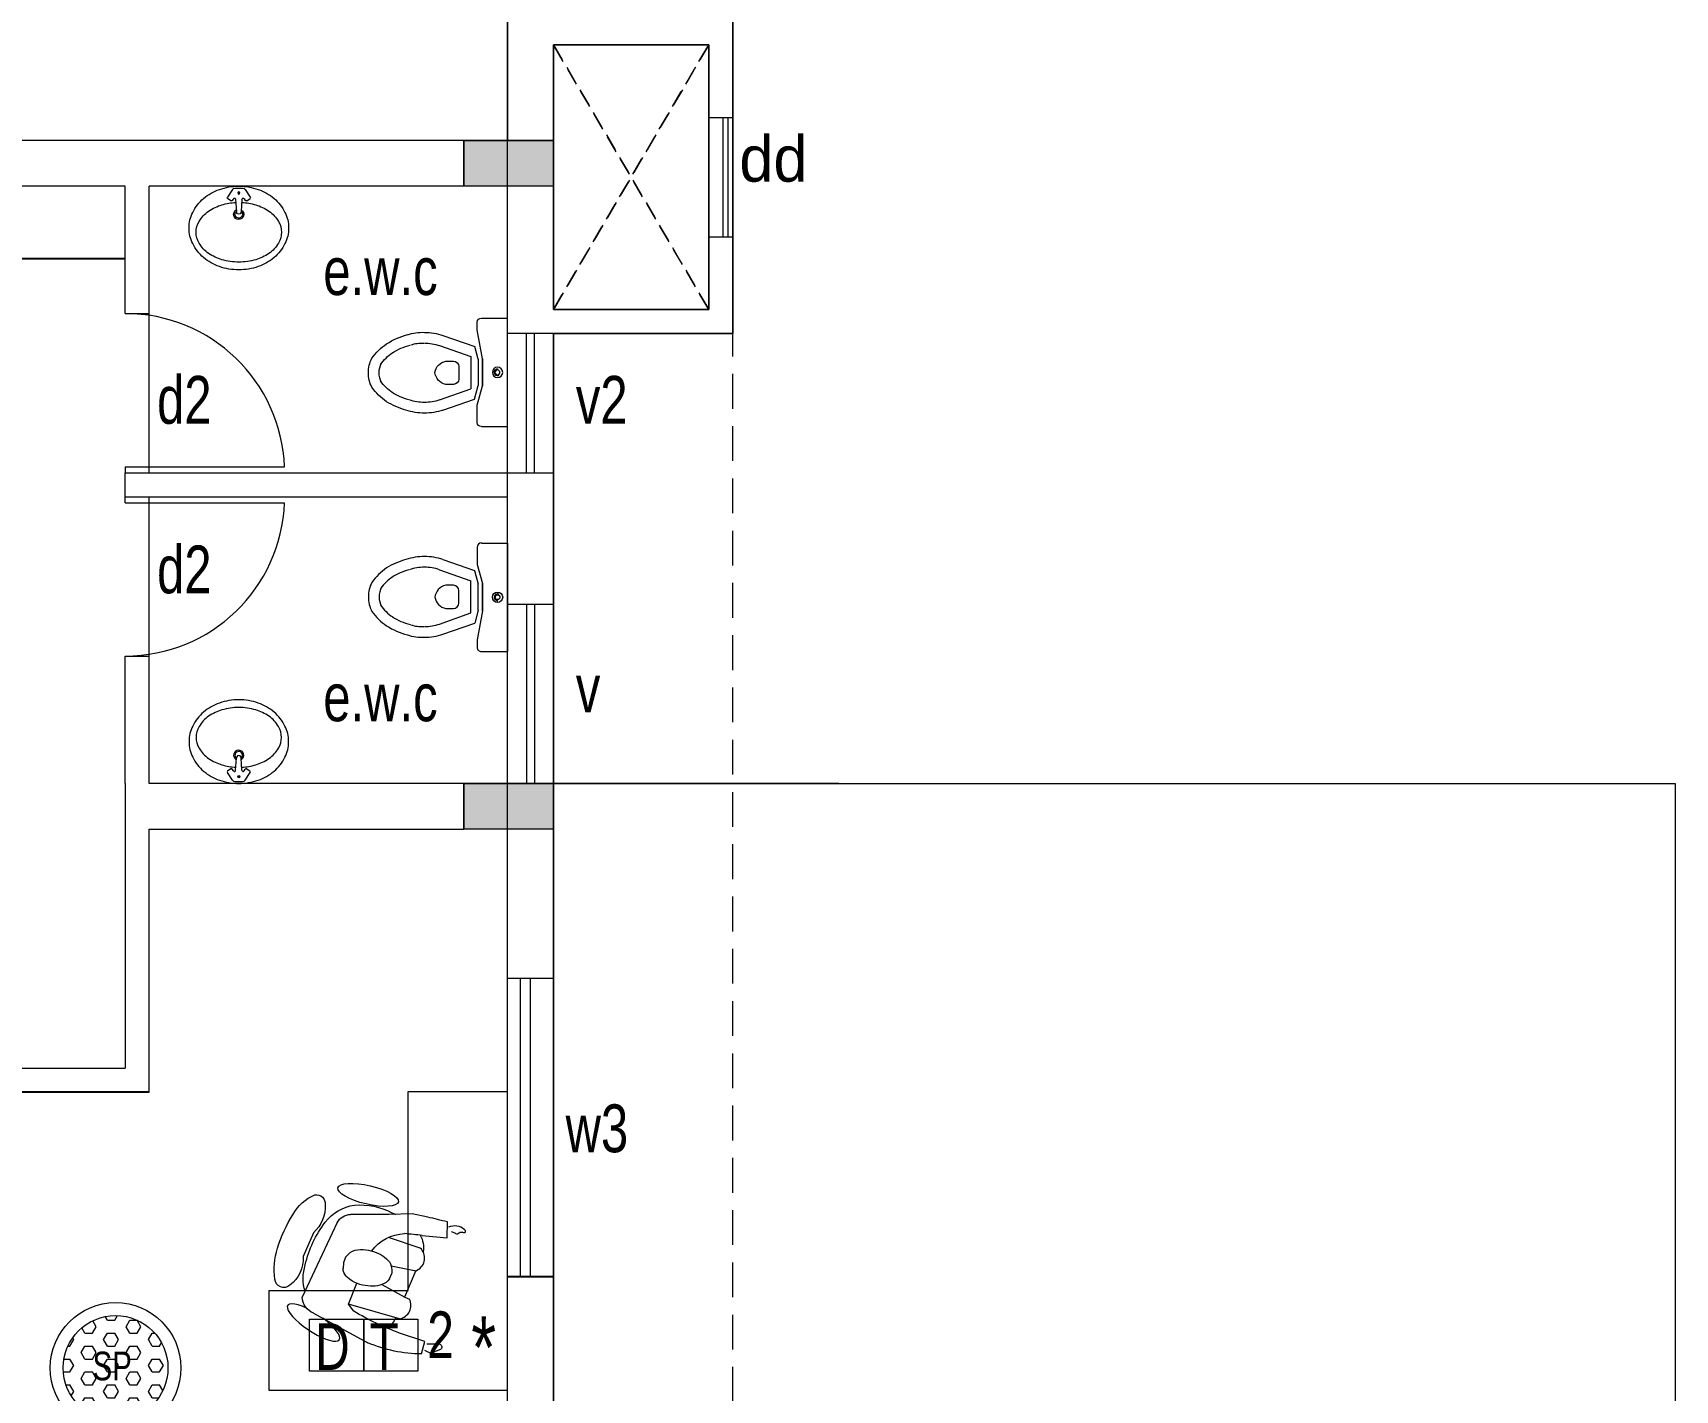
# Model space of a CAD drawing. Header units: metres. Extents: x 191982 to 427160, y -8904 to 80370.
# Drawn here: x 418913 to 427160, y 39075 to 45892 of the extents above; entities that cross this region are included whole.
import ezdxf

# ---------------------------------------------------------------- set-up
doc = ezdxf.new("R2010")
doc.units = ezdxf.units.M
doc.header["$LTSCALE"] = 700
doc.header["$MEASUREMENT"] = 0
doc.header["$PDMODE"] = 32
doc.linetypes.add('DASHED2', pattern=[0.375, 0.25, -0.125])
doc.linetypes.add('HIDDEN2', pattern=[0.1875, 0.125, -0.0625])
doc.layers.get('0').update_dxf_attribs({"lineweight": 9})
doc.layers.get('Defpoints').update_dxf_attribs({"lineweight": 9})
for name, color, linetype, lineweight in [('COLUMN', 7, 'Continuous', 9), ('FURNITURE', 7, 'Continuous', 9), ('LOUVRE', 7, 'Continuous', 9), ('MAIN GATE', 7, 'Continuous', 9), ('NEW PLANS', 7, 'Continuous', 9), ('PLAN', 7, 'Continuous', 9)]:
    doc.layers.add(name, color=color, linetype=linetype, lineweight=lineweight)
doc.styles.add('RVR', font='MOD20.TTF')
doc.styles.get("Standard").update_dxf_attribs({"font": 'swisscl.ttf'})
doc.dimstyles.get("Standard").update_dxf_attribs({"dimtxt": 0.23, "dimasz": 0.23, "dimexe": 0.05, "dimexo": 0.05, "dimgap": 0.06, "dimtad": 0, "dimzin": 0, "dimdsep": 46, "dimtxsty": 'Standard', "dimcen": 0, "dimse1": 1, "dimse2": 1, "dimadec": 0, "dimazin": 0, "dimtfac": 1, "dimtofl": 0, "dimtmove": 2, "dimatfit": 0, "dimfxl": 0.18, "dimtolj": 1, "dimtzin": 0, "dimarcsym": 0})

# ---------------------------------------------------------------- blocks, each defined once
blk = doc.blocks.new('EWC')
at = {"layer": 'COLUMN'}
blk.add_line((-0.2727, 0), (0.2727, 0), dxfattribs=at)
at = {"layer": 'PLAN'}
for p, q in [((-0.2727, -0.1316), (-0.2727, 0)), ((0.2727, -0.1316), (0.2727, 0)), ((-0.2512, -0.1532), (-0.1643, -0.1532)), ((-0.1643, -0.1532), (-0.0685, -0.1258)), ((-0.1341, -0.167), (-0.0654, -0.1474)), ((-0.0685, -0.1258), (0.0685, -0.1258)), ((0.0685, -0.1258), (-0.0685, -0.1258)), ((0.0654, -0.1474), (-0.0654, -0.1474)), ((0.0654, -0.1474), (0.1293, -0.1656)), ((0.0685, -0.1258), (0.2143, -0.1532)), ((0.2143, -0.1532), (0.2512, -0.1532)), ((-0.1895, -0.3249), (-0.1341, -0.167)), ((-0.1386, -0.3427), (-0.0831, -0.1844)), ((0.0788, -0.1844), (-0.0831, -0.1844)), ((0.0297, -0.2453), (-0.034, -0.2453)), ((0.1343, -0.3427), (0.0788, -0.1844)), ((0.1852, -0.3249), (0.1293, -0.1656)), ((-0.0603, -0.2716), (-0.0603, -0.3111)), ((0.056, -0.3111), (0.056, -0.2716))]:
    blk.add_line(p, q, dxfattribs=at)
for radius in [0.026, 0.0118]:
    blk.add_circle((0, -0.0508), radius, dxfattribs=at)
for centre, radius, start, end in [((-0.0141, -0.0486), 0.0036, 90.20714, 251.79286), ((-0.0127, -0.0573), 0.0036, 126.20714, 287.79286), ((0, -0.0508), 0.0153, 184.45592, 193.54408), ((0, -0.0508), 0.0153, 220.45592, 229.54408), ((-0.0065, -0.0635), 0.0036, 162.20714, 323.79286), ((0, -0.0508), 0.0153, 256.45592, 265.54408), ((0.0022, -0.0649), 0.0036, 198.20714, 359.79286), ((0, -0.0508), 0.0153, 292.45592, 301.54408), ((0.0101, -0.0609), 0.0036, 234.20714, 35.79286), ((0, -0.0508), 0.0153, 328.45592, 337.54408), ((0.0141, -0.0531), 0.0036, 270.20714, 71.79286), ((-0.2512, -0.1316), 0.0216, 180, 270), ((0.2512, -0.1316), 0.0216, 270, 360), ((-0.034, -0.2716), 0.0263, 90, 180), ((0.0297, -0.2716), 0.0263, 360, 90), ((0.0832, -0.4179), 0.2881, 161.16462, 180), ((0.0055, -0.2984), 0.067, 190.92396, 265.02141), ((-0.0109, -0.2978), 0.0682, 279.07843, 348.78496), ((-0.0875, -0.4179), 0.2881, 360, 18.83538), ((0.0832, -0.4179), 0.2342, 161.16462, 180), ((-0.0002, -0.3646), 0.000539, 260.70561, 283.41981), ((-0.0875, -0.4179), 0.2342, 360, 18.83538), ((0.0832, -0.4179), 0.2881, 180, 198.83538), ((0.0832, -0.4179), 0.2342, 180, 198.83538), ((-0.1809, -0.4026), 0.3298, 327.64617, 344.75526), ((-0.0193, -0.4324), 0.1664, 341.16462, 3.77544), ((-0.0193, -0.4324), 0.2203, 341.16462, 3.77544), ((0.1598, -0.4175), 0.3615, 194.96262, 211.78382), ((0.1598, -0.4175), 0.3076, 194.96262, 211.78382), ((-0.1809, -0.4026), 0.3837, 327.64617, 344.75526), ((0.1069, -0.4322), 0.3092, 214.63594, 233.93892), ((0.1069, -0.4322), 0.2553, 214.63594, 233.93892), ((-0.0022, -0.5371), 0.1085, 243.29881, 270), ((-0.0022, -0.5371), 0.1085, 270, 296.70119), ((-0.1112, -0.4322), 0.2553, 306.06108, 325.36406), ((-0.1112, -0.4322), 0.3092, 306.06108, 325.36406), ((-0.0022, -0.5371), 0.1624, 243.29881, 270), ((-0.0022, -0.5371), 0.1624, 270, 296.70119)]:
    blk.add_arc(centre, radius, start, end, dxfattribs=at)
blk = doc.blocks.new('BASIN')
at = {"layer": 'PLAN'}
for p, q in [((-0.0664, 0.0159), (-0.1279, 0.0123)), ((-0.0732, 0.0397), (-0.062, 0.0562)), ((-0.0629, 0.0267), (-0.0719, 0.0327)), ((-0.0163, 0.0314), (-0.0551, 0.0576)), ((-0.0103, -0.0193), (-0.0103, 0.0193)), ((-0.0664, -0.0159), (-0.1279, -0.0123)), ((-0.0732, -0.0397), (-0.062, -0.0562)), ((-0.0629, -0.0267), (-0.0719, -0.0327)), ((-0.0163, -0.0315), (-0.0551, -0.0576))]:
    blk.add_line(p, q, dxfattribs=at)
blk.add_lwpolyline([(-0.2102, -0.25, 0.114941), (-0.1316, -0.2317, 0.103853), (-0.0616, -0.1768, 0.091249), (-0.0165, -0.0975, 0.083978), (0, 0, 0.083978), (-0.0165, 0.0975, 0.091249), (-0.0616, 0.1768, 0.103853), (-0.1316, 0.2317, 0.114941), (-0.2102, 0.25, 0.114941), (-0.2887, 0.2317, 0.103853), (-0.3588, 0.1768, 0.091249), (-0.4039, 0.0975, 0.083978), (-0.4204, 0, 0.083978), (-0.4039, -0.0975, 0.091249), (-0.3588, -0.1768, 0.103853), (-0.2887, -0.2317, 0.114941)], format="xyb", close=True, dxfattribs=at)
for points in [[(-0.082, 0.015, 0.058321), (-0.0937, 0.085, 0.08231), (-0.1256, 0.1515, 0.106842), (-0.1772, 0.1994, 0.134388), (-0.2316, 0.2143, 0.134388), (-0.286, 0.1994, 0.106842), (-0.3377, 0.1515, 0.08231), (-0.3696, 0.085, 0.070665), (-0.3816, 0)], [(-0.3816, 0, 0.070665), (-0.3696, -0.085, 0.08231), (-0.3377, -0.1515, 0.106842), (-0.286, -0.1994, 0.134388), (-0.2316, -0.2143, 0.134388), (-0.1772, -0.1994, 0.106842), (-0.1256, -0.1515, 0.08231), (-0.0937, -0.085, 0.058296), (-0.082, -0.015)]]:
    blk.add_lwpolyline(points, format="xyb", dxfattribs=at)
for radius in [0.00569, 0.00369]:
    blk.add_circle((-0.0349, 0), radius, dxfattribs=at)
for centre, radius, start, end in [((-0.142, -0.0004), 0.0257, 30.89641, 331.20825), ((-0.142, -0.0004), 0.0188, 42.66127, 320.64746), ((-0.1279, 0), 0.0123, 89.75733, 270.24267), ((-0.0691, 0.0369), 0.005, 145.96273, 235.96273), ((-0.0663, 0.0218), 0.0059, 268.92232, 55.39757), ((-0.0579, 0.0534), 0.005, 55.96273, 145.96273), ((-0.0247, 0.0197), 0.0144, 358.39997, 54.51472), ((-0.0691, -0.0369), 0.005, 123.91807, 214.03727), ((-0.0663, -0.0218), 0.0059, 304.60243, 91.07768), ((-0.0579, -0.0534), 0.005, 214.03727, 304.00089), ((-0.0247, -0.0197), 0.0144, 305.48528, 1.60003)]:
    blk.add_arc(centre, radius, start, end, dxfattribs=at)
blk = doc.blocks.new('*D87')
at = {"layer": 'Defpoints', "color": 0, "transparency": 16777216}
for p in [(419377.8, 44758.7), (418177.8, 44552.1), (419377.8, 44552.1)]:
    blk.add_point(p, dxfattribs=at)
at = {"layer": 'MAIN GATE', "color": 0, "lineweight": -2, "transparency": 16777216}
blk.add_line((418178, 44758.7), (419377.5, 44758.7), dxfattribs=at)
at = {"layer": 'MAIN GATE', "color": 0, "transparency": 16777216}
for points in [[(418178, 44758.8), (418178, 44758.7), (418177.8, 44758.7)], [(419377.5, 44758.8), (419377.5, 44758.7), (419377.8, 44758.7)]]:
    blk.add_solid(points, dxfattribs=at)
at = {"layer": 'MAIN GATE', "color": 0, "transparency": 16777216, "insert": (418777.8, 44763.4), "char_height": 0.23, "attachment_point": 5}
blk.add_mtext('\\A1;1200.00', dxfattribs=at)
blk = doc.blocks.new('ws1')
at = {"layer": 'LOUVRE'}
for p, q in [((1137434.5, 2975688), (1137434.5, 2976688)), ((1137434.5, 2976688), (1137934.5, 2976688)), ((1137934.5, 2975188), (1137934.5, 2976688)), ((1136734.5, 2975688), (1137434.5, 2975688)), ((1136734.5, 2975688), (1136734.5, 2975188)), ((1136734.5, 2975188), (1137934.5, 2975188))]:
    blk.add_line(p, q, dxfattribs=at)
blk = doc.blocks.new('CHAIR HUMAN')
at = {"layer": 'FURNITURE', "color": 8}
for p, q in [((-26.45, 23.08), (-26.56, 20.53)), ((-3.93, 19.47), (-15.58, 23.06)), ((-28.18, 22.59), (-29.99, 21.39)), ((-26.87, 22.25), (-28.18, 22.59)), ((-26.56, 20.53), (-21.37, 19.91)), ((-20.78, 17.15), (-10.32, 16.32)), ((-11.62, 17.49), (-10.32, 16.32)), ((-10.32, 16.32), (-11.13, 11.96)), ((-4.91, 0.99), (-1.09, 16.82)), ((-20.96, 12.75), (-21.91, 12.95)), ((-16.02, 11.22), (-20.96, 12.75)), ((-17.24, 9.83), (-17.46, 8.82)), ((-17.08, 7.25), (-22.07, 7.18)), ((-8.57, 6.25), (-7.89, 7.38)), ((-21.86, 0.1), (-26.79, -0.42)), ((-21.97, 2.68), (-15.4, 1.86)), ((-28.18, -1.64), (-27.4, -1.72)), ((-26.79, -0.42), (-26.2, -3.51)), ((-19.05, -3.7), (-14.6, -2.65)), ((-14.6, -2.65), (-7.15, -1.1)), ((-26.2, -3.51), (-26.2, -3.51)), ((-26.2, -3.51), (-26.2, -3.51)), ((-22.22, -3.67), (-19.05, -3.7))]:
    blk.add_line(p, q, dxfattribs=at)
at = {"layer": 'FURNITURE', "color": 253}
for p, q in [((-7.89, 7.38), (-7.74, 8.53)), ((-7.74, 8.53), (-7.84, 9.63))]:
    blk.add_line(p, q, dxfattribs=at)
at = {"layer": 'FURNITURE'}
blk.add_line((-22.25, 2.83), (-21.97, 2.68), dxfattribs=at)
for points in [[(-20.01, 17.09, -0.12585), (-18.76, 19.46, -0.12585)], [(-1.39, 15.6, -0.1466), (-0.38, 10.46, -0.10836), (-2.58, 1.41, -0.19652), (-7.57, -3.09, -0.140333), (-15.07, -3.08, -0.015809), (-15.85, -2.91, -0.015809)], [(-21.47, 0.14, -0.171126), (-22.7, 3.27)]]:
    blk.add_lwpolyline(points, format="xyb", dxfattribs=at)
blk.add_lwpolyline([(-0.68, 3.9), (0.35, 8.92, -0.246024), (1.78, 15, -0.627364), (4.93, 14.41, -0.121702), (5.63, 8.35, -0.072521), (3.99, 1.22, -0.181268), (0.53, -3.48, -0.504268), (-1.83, -2.01, -0.233344), (-0.68, 3.9, -0.38021)], format="xyb", close=True, dxfattribs=at)
blk.add_lwpolyline([(-22.03, 7.18), (-20.9, 12.74)], dxfattribs=at)
at = {"layer": 'FURNITURE', "color": 8}
for centre, start, end in [((-19.84, 14.64), 110.5954, 219.206), ((-20.6, 4.94), 123.3791, 231.9897)]:
    blk.add_arc(centre, 2.68, start, end, dxfattribs=at)
at = {"layer": 'FURNITURE', "color": 8, "extrusion": (0, 0, -1)}
for centre, major_axis, ratio, start_param, end_param in [((-21.07, 0.76), (24.86, -0.06), 0.919648, 4.491971, 4.932807), ((-29.52, 21.04), (0, -0.588), 1, -0.181994, 2.206091), ((-37.86, 66.35), (46.66, 0), 1, 1.337822, 1.388802), ((-27.59, -25.99), (47.8, -11.87), 0.939866, 4.610213, 4.814565), ((-4.47, 16.04), (3.47, 0), 1, 4.867739, 6.055789), ((-14.85, 8.96), (2.54, 0), 1, 3.491617, 4.236706), ((-13.09, 6.41), (0, -5.63), 1, 2.594814, 2.913029), ((-12.59, 4.24), (0, -7.86), 1, 2.913029, 3.182008), ((-12.59, 4.24), (7.86, 0), 1, 4.752804, 5.021783), ((-11.96, 6.18), (0, -5.82), 1, 3.450037, 3.73676), ((-10.5, 8.91), (0, -2.76), 1, 3.85574, 4.450397), ((-14.56, 8.79), (0, -2.9), 1, 1.166218, 1.580842), ((-15.1, 8.15), (2.18, 0), 1, 2.108812, 2.908893), ((-20.3, 8.59), (8.35, 0), 1, 0.429031, 1.337682), ((-12.91, 10.84), (0, -5.63), 1, 0.309394, 0.627609), ((-12.23, 12.96), (0, -7.86), 1, 0.040415, 0.309394), ((-12.23, 12.96), (0, -7.86), 1, -0.228563, 0.040415), ((-11.21, 9.18), (3.94, 0), 1, 0.836911, 1.376484), ((6.06, -246.49), (0, -248.16), 1, 3.028829, 3.042968), ((-7.75, 1.79), (2.95, 0), 1, 0.274705, 1.364745), ((-29.74, -2.48), (0.428, 0), 1, 3.842995, 5.296205), ((-28.34, -0.27), (2.87, 0), 1, 0.966213, 2.087194), ((-29.43, -1.43), (0, -0.689), 1, -1.1852, 0.10245), ((-28.47, -1.82), (0, -0.345), 1, 1.956393, 4.171446), ((-34.81, -265.82), (0, -262.45), 1, 3.174422, 3.189594)]:
    blk.add_ellipse(centre, major_axis=major_axis, ratio=ratio, start_param=start_param, end_param=end_param, dxfattribs=at)
at = {"layer": 'FURNITURE'}
blk.add_ellipse((-4.28, 21.29, -17.21), major_axis=(-5.69, 2.31), ratio=0.286876, start_param=2.025834, end_param=7.681694, dxfattribs=at)
at = {"layer": 'FURNITURE', "color": 253, "extrusion": (0, 0, -1)}
blk.add_ellipse((-29.46, -2.23), major_axis=(0.602, 0), ratio=1, start_param=2.087194, end_param=3.199031, dxfattribs=at)
at = {"layer": 'FURNITURE'}
blk.add_ellipse((-9.79, -5.6, -17.21), major_axis=(-6.15, 0.17), ratio=0.3, dxfattribs=at)
blk = doc.blocks.new('DAS')
at = {"layer": 'MAIN GATE'}
h = blk.add_hatch(dxfattribs=at)
h.set_pattern_fill('HEX', color=1, scale=0.3, style=0)
h.paths.add_polyline_path([(-3163.779, -2.1999, 1), (-3163.253, -2.1999, 1)])
at = {"layer": 'MAIN GATE', "color": 5}
for radius in [0.3279, 0.263]:
    blk.add_circle((-3163.516, -2.1999), radius, dxfattribs=at)
at = {"layer": 'NEW PLANS', "color": 7}
blk.add_text('SP', height=0.144, dxfattribs=at).set_placement((-3163.6314, -2.2621))

msp = doc.modelspace()

# ---------------------------------------------------------------- hatches: boundary and pattern name
at = {"layer": 'NEW PLANS'}
for points in [[(421527.772, 45121.692), (421527.772, 45351.692), (421077.772, 45351.692), (421077.772, 45121.692)], [(421527.772, 45121.692), (421527.772, 45351.692), (421077.772, 45351.692), (421077.772, 45121.692)], [(421527.772, 45121.692), (421527.772, 45351.692), (421077.772, 45351.692), (421077.772, 45121.692)], [(421307.772, 45351.692), (421307.772, 45121.692), (421077.772, 45121.692), (421077.772, 45351.692)], [(421307.772, 45351.692), (421307.772, 45121.692), (421077.772, 45121.692), (421077.772, 45351.692)], [(421307.772, 45351.692), (421527.772, 45351.692), (421527.772, 45121.692), (421307.772, 45121.692)], [(421307.772, 45351.692), (421527.772, 45351.692), (421527.772, 45121.692), (421307.772, 45121.692)], [(421307.772, 42121.692), (421307.772, 41891.692), (421077.772, 41891.692), (421077.772, 42121.692)], [(421307.772, 42121.692), (421307.772, 41891.692), (421077.772, 41891.692), (421077.772, 42121.692)], [(421307.772, 42121.692), (421307.772, 41891.692), (421077.772, 41891.692), (421077.772, 42121.692)], [(421307.772, 42121.692), (421307.772, 41891.692), (421077.772, 41891.692), (421077.772, 42121.692)], [(421307.772, 42121.692), (421527.772, 42121.692), (421527.772, 41891.692), (421307.772, 41891.692)], [(421307.772, 42121.692), (421527.772, 42121.692), (421527.772, 41891.692), (421307.772, 41891.692)], [(421307.772, 42121.692), (421527.772, 42121.692), (421527.772, 41891.692), (421307.772, 41891.692)], [(421307.772, 42121.692), (421527.772, 42121.692), (421527.772, 41891.692), (421307.772, 41891.692)]]:
    msp.add_hatch(color=256, dxfattribs=at).paths.add_polyline_path(points)

# ---------------------------------------------------------------- linework, layer by layer
for points in [[(420302.158, 39431.337), (420574.715, 39431.337), (420574.715, 39169.835), (420302.158, 39169.835)], [(420574.715, 39431.337), (420847.271, 39431.337), (420847.271, 39169.835), (420574.715, 39169.835)]]:
    msp.add_lwpolyline(points, close=True)
at = {"layer": 'MAIN GATE'}
for p, q in [((419377.772, 44481.692), (419497.772, 44481.692)), ((419497.772, 43681.692), (419497.772, 44481.692)), ((421527.772, 44382.301), (421297.772, 44382.301)), ((421392.772, 43681.692), (421392.772, 44382.301)), ((421432.772, 43681.692), (421432.772, 44382.301)), ((419377.772, 43711.692), (420177.209, 43711.692)), ((419377.772, 43711.692), (419377.772, 43681.692)), ((419377.772, 43681.692), (421297.772, 43681.692)), ((421297.772, 43681.692), (421527.772, 43681.692)), ((419377.772, 43561.692), (421297.772, 43561.692)), ((419377.772, 43531.692), (419377.772, 43561.692)), ((419497.772, 42761.692), (419497.772, 43561.692)), ((419377.772, 43531.692), (420177.209, 43531.692)), ((421392.772, 43021.692), (421392.772, 42121.692)), ((421432.772, 43021.692), (421432.772, 42121.692)), ((419377.772, 42761.692), (419497.772, 42761.692)), ((419377.772, 42121.692), (419377.772, 40691.692)), ((421077.772, 42121.692), (419497.772, 42121.692)), ((419497.772, 41891.692), (421077.772, 41891.692)), ((415067.772, 40691.692), (419377.772, 40691.692)), ((415297.772, 40574.83), (419497.772, 40574.83)), ((415297.772, 40571.692), (419497.772, 40571.692))]:
    msp.add_line(p, q, dxfattribs=at)
for centre, start, end in [((419377.772, 43681.692), 2.1490956, 90), ((419377.772, 43561.692), 270, 357.8509044)]:
    msp.add_arc(centre, 800, start, end, dxfattribs=at)
at = {"layer": 'NEW PLANS'}
for p, q in [((421297.772, 50490.129), (421297.772, 45351.692)), ((421297.772, 35431.692), (421297.772, 47031.692)), ((421297.772, 35431.692), (421297.772, 47031.692)), ((422427.772, 44382.301), (422427.772, 45951.692)), ((422427.772, 45951.692), (422427.772, 44382.301)), ((421527.772, 44502.301), (421527.772, 45831.692)), ((421527.772, 44502.301), (421527.772, 45831.692)), ((421527.772, 44502.301), (421527.772, 45831.692)), ((421527.772, 44502.301), (421527.772, 45831.692)), ((421527.772, 45831.692), (422307.772, 45831.692)), ((422307.772, 45831.692), (421527.772, 45831.692)), ((421527.772, 45831.692), (422307.772, 45831.692)), ((421527.772, 44502.301), (421527.772, 45831.692)), ((421527.772, 44502.301), (421527.772, 45831.692)), ((421527.772, 44502.301), (421527.772, 45831.692)), ((421527.772, 44502.301), (421527.772, 45831.692)), ((421527.772, 44502.301), (421527.772, 45831.692)), ((421527.772, 45831.692), (422307.772, 45831.692)), ((421527.772, 45831.692), (422307.772, 45831.692)), ((421527.772, 45831.692), (422307.772, 45831.692)), ((422307.772, 44502.301), (422307.772, 45831.692)), ((422307.772, 45831.692), (422307.772, 44502.301)), ((422307.772, 45466.997), (422427.772, 45466.997)), ((422307.772, 44866.997), (422307.772, 45466.997)), ((422307.772, 45466.997), (422427.772, 45466.997)), ((422307.772, 44866.997), (422307.772, 45466.997)), ((422377.772, 45466.997), (422377.772, 44866.997)), ((422377.772, 45466.997), (422377.772, 44866.997)), ((422402.772, 45466.997), (422402.772, 44866.997)), ((422402.772, 45466.997), (422402.772, 44866.997)), ((421527.772, 45181.692), (421527.772, 45411.692)), ((421527.772, 45181.692), (421527.772, 45411.692)), ((421527.772, 45181.692), (421527.772, 45411.692)), ((421297.772, 45351.692), (415517.772, 45351.692)), ((421077.772, 45351.692), (421527.772, 45351.692)), ((421077.772, 45351.692), (421527.772, 45351.692)), ((421077.772, 45351.692), (421527.772, 45351.692)), ((421077.772, 45351.692), (421527.772, 45351.692)), ((421527.772, 45351.692), (421077.772, 45351.692)), ((421527.772, 45351.692), (421077.772, 45351.692)), ((421527.772, 45351.692), (421077.772, 45351.692)), ((421527.772, 45351.692), (421077.772, 45351.692)), ((421527.772, 45351.692), (421077.772, 45351.692)), ((421527.772, 45351.692), (421077.772, 45351.692)), ((421527.772, 45351.692), (421077.772, 45351.692)), ((421527.772, 45351.692), (421077.772, 45351.692)), ((421527.772, 45351.692), (421077.772, 45351.692)), ((421527.772, 45351.692), (421077.772, 45351.692)), ((421527.772, 45351.692), (421077.772, 45351.692)), ((421527.772, 45351.692), (421077.772, 45351.692)), ((421527.772, 45351.692), (421077.772, 45351.692)), ((421527.772, 45351.692), (421077.772, 45351.692)), ((421527.772, 45351.692), (421077.772, 45351.692)), ((421527.772, 45351.692), (421077.772, 45351.692)), ((421527.772, 45351.692), (421077.772, 45351.692)), ((421077.772, 45351.692), (421527.772, 45351.692)), ((421077.772, 45351.692), (421527.772, 45351.692)), ((421077.772, 45351.692), (421527.772, 45351.692)), ((421077.772, 45351.692), (421527.772, 45351.692)), ((421527.772, 45351.692), (421077.772, 45351.692)), ((421527.772, 45351.692), (421077.772, 45351.692)), ((421527.772, 45351.692), (421077.772, 45351.692)), ((421527.772, 45351.692), (421077.772, 45351.692)), ((421527.772, 45351.692), (421077.772, 45351.692)), ((421527.772, 45351.692), (421077.772, 45351.692)), ((421527.772, 45351.692), (421077.772, 45351.692)), ((421527.772, 45351.692), (421077.772, 45351.692)), ((421527.772, 45351.692), (421077.772, 45351.692)), ((421527.772, 45351.692), (421077.772, 45351.692)), ((421527.772, 45351.692), (421077.772, 45351.692)), ((421527.772, 45351.692), (421077.772, 45351.692)), ((421527.772, 45351.692), (421077.772, 45351.692)), ((421527.772, 45351.692), (421077.772, 45351.692)), ((421527.772, 45351.692), (421077.772, 45351.692)), ((421527.772, 45351.692), (421077.772, 45351.692)), ((421527.772, 45351.692), (421077.772, 45351.692)), ((421527.772, 45351.692), (421077.772, 45351.692)), ((421077.772, 45121.692), (421077.772, 45351.692)), ((421077.772, 45351.692), (421077.772, 45121.692)), ((421527.772, 45351.692), (421077.772, 45351.692)), ((421527.772, 45351.692), (421077.772, 45351.692)), ((421527.772, 45351.692), (421077.772, 45351.692)), ((421527.772, 45351.692), (421077.772, 45351.692)), ((421077.772, 45351.692), (421527.772, 45351.692)), ((421077.772, 45351.692), (421527.772, 45351.692)), ((421077.772, 45351.692), (421527.772, 45351.692)), ((421077.772, 45351.692), (421527.772, 45351.692)), ((421077.772, 45351.692), (421527.772, 45351.692)), ((421077.772, 45351.692), (421527.772, 45351.692)), ((421077.772, 45351.692), (421527.772, 45351.692)), ((421077.772, 45351.692), (421527.772, 45351.692)), ((421077.772, 45351.692), (421527.772, 45351.692)), ((421077.772, 45351.692), (421527.772, 45351.692)), ((421077.772, 45351.692), (421527.772, 45351.692)), ((421077.772, 45351.692), (421527.772, 45351.692)), ((421077.772, 45351.692), (421527.772, 45351.692)), ((421077.772, 45351.692), (421527.772, 45351.692)), ((421077.772, 45351.692), (421527.772, 45351.692)), ((421077.772, 45351.692), (421527.772, 45351.692)), ((421077.772, 45351.692), (421527.772, 45351.692)), ((421297.772, 45121.692), (421297.772, 45351.692)), ((419377.772, 45121.692), (418177.772, 45121.692)), ((419377.772, 44481.692), (419377.772, 45121.692)), ((419497.772, 44481.692), (419497.772, 45121.692)), ((421297.772, 45121.692), (419497.772, 45121.692)), ((421527.772, 45121.692), (421077.772, 45121.692)), ((421527.772, 45121.692), (421077.772, 45121.692)), ((421297.772, 45121.692), (421077.772, 45121.692)), ((421297.772, 43681.692), (421297.772, 45121.692)), ((422307.772, 44866.997), (422427.772, 44866.997)), ((422307.772, 44866.997), (422427.772, 44866.997)), ((421527.772, 44502.301), (422307.772, 44502.301)), ((421527.772, 44502.301), (422307.772, 44502.301)), ((422307.772, 44502.301), (421527.772, 44502.301)), ((421527.772, 44502.301), (422307.772, 44502.301)), ((421527.772, 44382.301), (421297.772, 44382.301)), ((421527.772, 36212.909), (421527.772, 44382.301)), ((421527.772, 36212.909), (421527.772, 44382.301)), ((421527.772, 36212.909), (421527.772, 44382.301)), ((421527.772, 39121.692), (421527.772, 44382.301)), ((421527.772, 44382.301), (422427.772, 44382.301)), ((421527.772, 36201.692), (421527.772, 44382.301)), ((421527.772, 36201.692), (421527.772, 44382.301)), ((421527.772, 36201.692), (421527.772, 44382.301)), ((421527.772, 36201.692), (421527.772, 44382.301)), ((421527.772, 39121.692), (421527.772, 44382.301)), ((422427.772, 44382.301), (421527.772, 44382.301)), ((419377.772, 43561.692), (419377.772, 43681.692)), ((421297.772, 33871.692), (421297.772, 43561.692)), ((421297.772, 33871.692), (421297.772, 43561.692)), ((421297.772, 43021.692), (421527.772, 43021.692)), ((419377.772, 42121.692), (419377.772, 42761.692)), ((419497.772, 42121.692), (419497.772, 42761.692)), ((421527.772, 42121.692), (421077.772, 42121.692)), ((421077.772, 41891.692), (421077.772, 42121.692)), ((421077.772, 42121.692), (421077.772, 41891.692)), ((421527.772, 42121.692), (421077.772, 42121.692)), ((421527.772, 42121.692), (421077.772, 42121.692)), ((421527.772, 42121.692), (421077.772, 42121.692)), ((421527.772, 42121.692), (421077.772, 42121.692)), ((421077.772, 42121.692), (421527.772, 42121.692)), ((421077.772, 42121.692), (421527.772, 42121.692)), ((421077.772, 42121.692), (421527.772, 42121.692)), ((421077.772, 42121.692), (421527.772, 42121.692)), ((421077.772, 42121.692), (421527.772, 42121.692)), ((421077.772, 42121.692), (421527.772, 42121.692)), ((421077.772, 42121.692), (421527.772, 42121.692)), ((421077.772, 42121.692), (421527.772, 42121.692)), ((421077.772, 42121.692), (421527.772, 42121.692)), ((421077.772, 42121.692), (421527.772, 42121.692)), ((421077.772, 42121.692), (421527.772, 42121.692)), ((421077.772, 42121.692), (421527.772, 42121.692)), ((421077.772, 42121.692), (421527.772, 42121.692)), ((421077.772, 42121.692), (421527.772, 42121.692)), ((421077.772, 42121.692), (421527.772, 42121.692)), ((421077.772, 42121.692), (421527.772, 42121.692)), ((421077.772, 42121.692), (421527.772, 42121.692)), ((421527.772, 42121.692), (421077.772, 42121.692)), ((421077.772, 41891.692), (421077.772, 42121.692)), ((421077.772, 42121.692), (421077.772, 41891.692)), ((421527.772, 42121.692), (421077.772, 42121.692)), ((421527.772, 42121.692), (421077.772, 42121.692)), ((421527.772, 42121.692), (421077.772, 42121.692)), ((421527.772, 42121.692), (421077.772, 42121.692)), ((421077.772, 42121.692), (421527.772, 42121.692)), ((421077.772, 42121.692), (421527.772, 42121.692)), ((421077.772, 42121.692), (421527.772, 42121.692)), ((421077.772, 42121.692), (421527.772, 42121.692)), ((421077.772, 42121.692), (421527.772, 42121.692)), ((421077.772, 42121.692), (421527.772, 42121.692)), ((421077.772, 42121.692), (421527.772, 42121.692)), ((421077.772, 42121.692), (421527.772, 42121.692)), ((421077.772, 42121.692), (421527.772, 42121.692)), ((421077.772, 42121.692), (421527.772, 42121.692)), ((421077.772, 42121.692), (421527.772, 42121.692)), ((421077.772, 42121.692), (421527.772, 42121.692)), ((421077.772, 42121.692), (421527.772, 42121.692)), ((421077.772, 42121.692), (421527.772, 42121.692)), ((421077.772, 42121.692), (421527.772, 42121.692)), ((421077.772, 42121.692), (421527.772, 42121.692)), ((421077.772, 42121.692), (421527.772, 42121.692)), ((421297.772, 41891.692), (421297.772, 42121.692)), ((421297.772, 41891.692), (421297.772, 42121.692)), ((422960.273, 42121.692), (421527.772, 42121.692)), ((421527.772, 28971.692), (421527.772, 42121.692)), ((421527.772, 41891.692), (421527.772, 42121.692)), ((421527.772, 41891.692), (421527.772, 42121.692)), ((421527.772, 41891.692), (421527.772, 42121.692)), ((421527.772, 42121.692), (425727.772, 42121.692)), ((421527.772, 41891.692), (421527.772, 42121.692)), ((421527.772, 41891.692), (421527.772, 42121.692)), ((421527.772, 41891.692), (421527.772, 42121.692)), ((421527.772, 36201.692), (421527.772, 42121.692)), ((421527.772, 28971.692), (421527.772, 42121.692)), ((422960.273, 42121.692), (427160.273, 42121.692)), ((427160.273, 42121.692), (427160.273, 28971.692)), ((419497.772, 40571.692), (419497.772, 41891.692)), ((421527.772, 41891.692), (421077.772, 41891.692)), ((421527.772, 41891.692), (421077.772, 41891.692)), ((421297.772, 41891.692), (421077.772, 41891.692)), ((421527.772, 41891.692), (421077.772, 41891.692)), ((421527.772, 41891.692), (421077.772, 41891.692)), ((421297.772, 41891.692), (421077.772, 41891.692)), ((421527.772, 41141.692), (421297.772, 41141.692)), ((421527.772, 41141.692), (421297.772, 41141.692)), ((421362.772, 39641.692), (421362.772, 41141.692)), ((421362.772, 39641.692), (421362.772, 41141.692)), ((421412.772, 39641.692), (421412.772, 41141.692)), ((421412.772, 39641.692), (421412.772, 41141.692)), ((421527.772, 39644.83), (421297.772, 39644.83)), ((421527.772, 39641.692), (421297.772, 39641.692)), ((421527.772, 39641.692), (421297.772, 39641.692))]:
    msp.add_line(p, q, dxfattribs=at)
at = {"layer": 'NEW PLANS', "linetype": 'HIDDEN2'}
for p, q in [((421527.772, 45831.692), (422307.772, 44502.301)), ((422307.772, 45831.692), (421527.772, 44502.301)), ((421527.772, 44502.301), (422307.772, 45831.692)), ((422307.772, 44502.301), (421527.772, 45831.692))]:
    msp.add_line(p, q, dxfattribs=at)
at = {"layer": 'NEW PLANS'}
for points in [[(421527.772, 44502.301), (421527.772, 45831.692)], [(421527.772, 45831.692), (421527.772, 44502.301)], [(421527.772, 45831.692), (421527.772, 44502.301)], [(421527.772, 34891.692), (422427.772, 34891.692), (422427.772, 36202.909), (421527.772, 36202.909), (421527.772, 44382.301)], [(421527.772, 44382.301), (421527.772, 36201.692)], [(421527.772, 44382.301), (421527.772, 36201.692)]]:
    msp.add_lwpolyline(points, dxfattribs=at)
for points in [[(421077.772, 45121.692), (421077.772, 45351.692), (421527.772, 45351.692), (421527.772, 45121.692)], [(421077.772, 45121.692), (421077.772, 45351.692), (421527.772, 45351.692), (421527.772, 45121.692)], [(421077.772, 45121.692), (421077.772, 45351.692), (421527.772, 45351.692), (421527.772, 45121.692)], [(421077.772, 45121.692), (421077.772, 45351.692), (421527.772, 45351.692), (421527.772, 45121.692)], [(421077.772, 45121.692), (421077.772, 45351.692), (421527.772, 45351.692), (421527.772, 45121.692)], [(421077.772, 41891.692), (421077.772, 42121.692), (421527.772, 42121.692), (421527.772, 41891.692)], [(421077.772, 41891.692), (421077.772, 42121.692), (421527.772, 42121.692), (421527.772, 41891.692)], [(421077.772, 41891.692), (421077.772, 42121.692), (421527.772, 42121.692), (421527.772, 41891.692)], [(421077.772, 41891.692), (421077.772, 42121.692), (421527.772, 42121.692), (421527.772, 41891.692)]]:
    msp.add_lwpolyline(points, close=True, dxfattribs=at)
at = {"layer": 'PLAN', "linetype": 'DASHED2'}
msp.add_lwpolyline([(412967.772, 7416.692), (412967.772, 8666.692), (416197.772, 8666.692), (416197.772, 11896.692), (418670.564, 11896.692), (422427.772, 15653.9), (422427.772, 50936.692)], dxfattribs=at)

# ---------------------------------------------------------------- block references
at = {"xscale": 25.3999999999366, "yscale": 25.3999999999366, "zscale": 25.3999999999366, "rotation": 168.4091542936591}
msp.add_blockref('CHAIR HUMAN', (420325.13, 39966.197), dxfattribs=at)
at = {"layer": 'LOUVRE'}
msp.add_blockref('ws1', (-716636.728, -2936113.17), dxfattribs=at)
at = {"layer": 'MAIN GATE', "xscale": 1000, "yscale": 1000, "zscale": 1000}
msp.add_blockref('DAS', (3582844.99, 41386.271), dxfattribs=at)
at = {"layer": 'NEW PLANS', "yscale": 1000, "zscale": 1000, "rotation": 270}
for name, p, xscale in [('BASIN', (419947.772, 45121.692), -1000), ('EWC', (421297.772, 44186.603), -1000), ('EWC', (421297.772, 43056.781), 1000), ('BASIN', (419947.772, 42121.692), 1000)]:
    msp.add_blockref(name, p, dxfattribs=dict(at, xscale=xscale))

# ---------------------------------------------------------------- texts
at = {"attachment_point": 1}
for s, insert, char_height, width in [('2', (420894.074, 39470.162), 234.375, 128.74319), ('*', (421115.251, 39444.889), 312.5, 171.65759), ('D', (420331.161, 39410.922), 234.375, 128.74319), ('T', (420603.717, 39410.922), 234.375, 128.74319)]:
    msp.add_mtext(s, dxfattribs=dict(at, insert=insert, char_height=char_height, width=width))
at = {"layer": 'NEW PLANS', "style": 'RVR'}
msp.add_text('dd', height=230, dxfattribs=at).set_placement((422461.204, 45144.061))
msp.add_text('dd', height=230, dxfattribs=at).set_placement((422461.204, 45144.061))
at = {"layer": 'NEW PLANS'}
for s, p in [('e.w.c', (420371.91, 44574.979)), ('d2', (419537.349, 43928.48)), ('v2', (421640.135, 43928.48)), ('d2', (419537.349, 43076.68)), ('v', (421640.135, 42478.398)), ('e.w.c', (420371.91, 42434.551)), ('w3', (421588.624, 40269.79))]:
    msp.add_text(s, height=240, dxfattribs=at).set_placement(p)

# ---------------------------------------------------------------- dimensions: what is measured, and where the dimension line sits
at = {"layer": 'MAIN GATE'}
dim = msp.add_linear_dim(base=(419377.772, 44758.746), p1=(418177.772, 44552.149), p2=(419377.772, 44552.149), dimstyle='Standard', dxfattribs=at)
dim.commit()
dim.dimension.update_dxf_attribs({"geometry": '*D87', "text_midpoint": (418777.772, 44763.394), "dimtype": 160})

doc.saveas('drawing.dxf')
